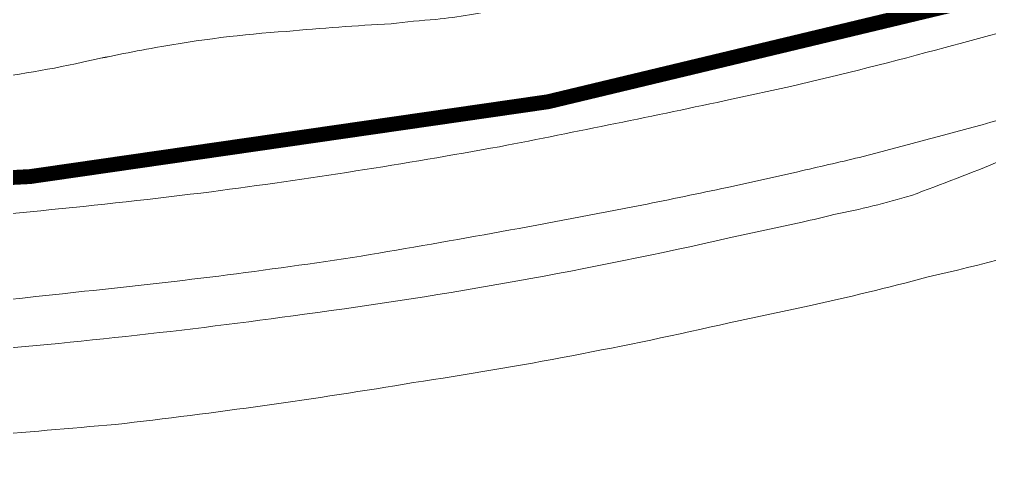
# Model space of a CAD drawing. Header units: feet. Extents: x 6763715 to 6770513, y 1886699 to 1891873.
# Drawn here: x 6766945.1 to 6767335.9, y 1887527.5 to 1887705.4 of the extents above; entities that cross this region are included whole.
import ezdxf

# ---------------------------------------------------------------- set-up
doc = ezdxf.new("R2010")
doc.units = ezdxf.units.FT
doc.header["$LTSCALE"] = 48
doc.header["$MEASUREMENT"] = 0
doc.linetypes.add('PHANTOM2', pattern=[1.25, 0.625, -0.125, 0.125, -0.125, 0.125, -0.125])
doc.layers.add('C-PROP', color=7, linetype='PHANTOM2', lineweight=0)
doc.layers.add('C-ROAD', color=5, linetype='Continuous', lineweight=0)

msp = doc.modelspace()

# ---------------------------------------------------------------- linework, layer by layer
at = {"layer": 'C-PROP', "ltscale": 0.02, "const_width": 6, "elevation": -178.8}
msp.add_lwpolyline([(6769012.67, 1888295.37, 0.136105), (6767938.83, 1887977.76, -0.282387), (6765535.01, 1887963.21), (6765125.2, 1887960.53), (6765008.26, 1888061.18), (6763829.05, 1890965.33), (6763828.78, 1890985.96), (6763983.43, 1891051.43), (6764153.83, 1890819.55), (6764199.85, 1890842), (6764151.8, 1891122.84, -0.016472), (6764351.86, 1891197.56, -0.000343), (6765614.04, 1891619.04, -0.151573), (6766084.72, 1891639.02, -0.00004), (6767109.8, 1891365.37), (6767424.22, 1891242.17)], format="xyb", dxfattribs=at)
at = {"layer": 'C-ROAD'}
for points in [[(6766925.17, 1887680.8, 0.029159), (6766970.45, 1887688.13, -0.010724), (6766999.95, 1887694.02, -0.028201), (6767052.66, 1887700.59, -0.010523), (6767094.79, 1887703.62, -0.016273), (6767112.85, 1887705.42, 0.017425), (6767126.34, 1887707.25, 0.01597), (6767231.19, 1887729.19, 0.009289), (6767296.75, 1887745.44, 0.011814), (6767387.76, 1887771, 0.010762), (6767461.76, 1887794.75), (6767500, 1887809.15, 0.17187), (6767523.34, 1887829.54, 0.187716), (6767529.67, 1887863.68), (6767498.28, 1888027.09, -0.048037), (6767497.16, 1888042.53, -0.182444), (6767507.3, 1888056.77, -0.014345), (6767522.92, 1888064.53, -0.300712), (6767550.46, 1888055.71, -0.09017), (6767553.67, 1888050.41), (6767650.88, 1887831.17, -0.435034)], [(6768146.83, 1887978.23, 0.003819), (6768081.7, 1887943.63), (6768052.46, 1887927), (6768025.37, 1887911.99), (6767947.55, 1887863.22, 0.020551), (6767870.66, 1887820.02, -0.018723), (6767767.57, 1887766.98, -0.00775), (6767700.94, 1887735.72, -0.005941), (6767640.13, 1887710.19, -0.029337), (6767567.18, 1887681.49, -0.001631), (6767500.69, 1887657.32, -0.000883), (6767440.43, 1887637.95, -0.015716), (6767375.88, 1887618.74, -0.017758), (6767310.57, 1887601.4, -0.009569), (6767263.18, 1887589.83), (6767230.99, 1887583.04, -0.018923), (6767103.83, 1887558.9, -0.012774), (6766983.76, 1887542.05, -0.001893), (6766873.81, 1887532.87, -0.011274), (6766764.64, 1887528.55, -0.014834), (6766683.58, 1887528.39), (6766660.92, 1887529.49, -1.466527)], [(6768146.83, 1887978.23, 0.003819), (6768081.7, 1887943.63), (6768052.46, 1887927), (6768025.37, 1887911.99), (6767947.55, 1887863.22, 0.020551), (6767870.66, 1887820.02, -0.018723), (6767767.57, 1887766.98, -0.00775), (6767700.94, 1887735.72, -0.005941), (6767640.13, 1887710.19, -0.029337), (6767567.18, 1887681.49, -0.001631), (6767500.69, 1887657.32, -0.000883), (6767440.43, 1887637.95, -0.015716), (6767375.88, 1887618.74, -0.017758), (6767310.57, 1887601.4, -0.009569), (6767263.18, 1887589.83), (6767230.99, 1887583.04, -0.018923), (6767103.83, 1887558.9, -0.012774), (6766983.76, 1887542.05, -0.001893), (6766873.81, 1887532.87, -0.011274), (6766764.64, 1887528.55, -0.014834), (6766683.58, 1887528.39), (6766660.92, 1887529.49, -1.466527)], [(6768146.83, 1887978.23, 0.003819), (6768081.7, 1887943.63), (6768052.46, 1887927), (6768025.37, 1887911.99), (6767947.55, 1887863.22, 0.020551), (6767870.66, 1887820.02, -0.018723), (6767767.57, 1887766.98, -0.00775), (6767700.94, 1887735.72, -0.005941), (6767640.13, 1887710.19, -0.029337), (6767567.18, 1887681.49, -0.001631), (6767500.69, 1887657.32, -0.000883), (6767440.43, 1887637.95, -0.015716), (6767375.88, 1887618.74, -0.017758), (6767310.57, 1887601.4, -0.009569), (6767263.18, 1887589.83), (6767230.99, 1887583.04, -0.018923), (6767103.83, 1887558.9, -0.012774), (6766983.76, 1887542.05, -0.001893), (6766873.81, 1887532.87, -0.011274), (6766764.64, 1887528.55, -0.014834), (6766683.58, 1887528.39), (6766660.92, 1887529.49, -1.466527)], [(6767605.01, 1887790.42), (6767591.45, 1887784.87), (6767575.87, 1887778.5), (6767560.39, 1887772.38), (6767536.05, 1887763.64), (6767519.96, 1887757.51), (6767502.64, 1887751.23), (6767486.42, 1887746.14, -0.011673), (6767413.06, 1887721.22, -0.008783), (6767318, 1887694.08, -0.008942), (6767255.7, 1887678.41), (6767231.92, 1887673.18, -0.004363), (6767138.45, 1887654.06, -0.012127), (6767022.46, 1887635.91, -0.012934), (6766884.73, 1887622.36, -0.017781), (6766782.47, 1887617.74, -0.017847), (6766680, 1887617.24, -0.006845), (6766588.82, 1887620.91, -0.008307)], [(6767611.61, 1887752.69, -0.010583), (6767543.49, 1887726.28, -0.005195), (6767481.17, 1887704.1, 0.007426), (6767433.78, 1887688.56, 0.021674), (6767420.09, 1887684.19, 0.009065), (6767415.9, 1887682.57), (6767387.15, 1887669.45, 0.001485), (6767340.57, 1887648.4, -0.007707), (6767304.36, 1887634.41, -0.025821), (6767273.2, 1887626.71, 10.462691), (6767273.2, 1887626.71, -0.003953), (6767260.33, 1887623.64), (6767230.99, 1887617.25, -0.022486), (6767059.9, 1887586.48, -0.014771), (6766915.84, 1887570.76, -0.0168)], [(6766881.64, 1887587.71, 0.013511), (6766967.75, 1887595.38, 0.012966), (6767082.78, 1887609.94, 0.006473), (6767195.75, 1887630.49, 0.002352), (6767230.24, 1887637.62), (6767258.61, 1887643.98, 0.00188), (6767283.48, 1887649.74, 0.004747), (6767339.87, 1887664.9, 0.012138), (6767405.43, 1887683.69, 0.002682), (6767467.61, 1887703.63, 0.018783), (6767538.68, 1887728.58, 0.01932), (6767597.34, 1887751)]]:
    msp.add_lwpolyline(points, format="xyb", dxfattribs=at)
at = {"layer": 'C-ROAD', "lineweight": 0}
for centre, radius, start, end in [((6767131.38, 1887427.16), 278.87, 93.8102, 97.5394), ((6767145.8, 1886701.43), 1003.49, 92.91376, 95.32536), ((6767084.46, 1887230.41), 471.25, 93.8692, 100.3308), ((6767122.56, 1887003.25), 701.57, 100.06471, 102.52234), ((6766885.03, 1888072.32), 393.57, 275.854, 282.5349)]:
    msp.add_arc(centre, radius, start, end, dxfattribs=at)

doc.saveas('drawing.dxf')
